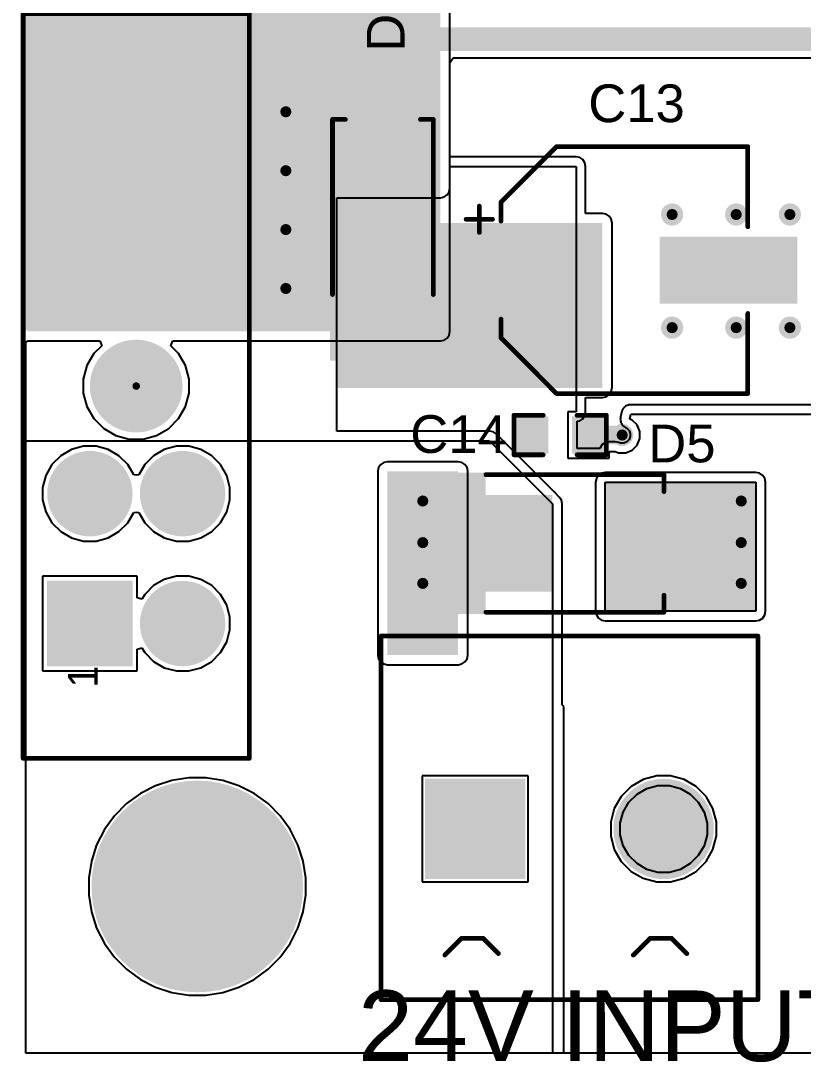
# Model space of a CAD drawing. Header units: millimetres. Extents: x 0.3 to 65.6, y 0.3 to 58.5.
# Drawn here: x 0.32 to 21.41, y 0.27 to 28.33 of the extents above; entities that cross this region are included whole.
import ezdxf

# ---------------------------------------------------------------- set-up
doc = ezdxf.new("R2010")
doc.units = ezdxf.units.MM
for name, color, linetype in [('BottomLayer', 5, 'Continuous'), ('BottomSolder', 6, 'Continuous'), ('MultiLayer', 9, 'Continuous'), ('PadHoleLayer', 156, 'Continuous'), ('TopLayer', 1, 'Continuous'), ('TopOverlay', 2, 'Continuous'), ('TopPaste', 8, 'Continuous'), ('TopSolder', 216, 'Continuous'), ('ViaHoleLayer', 16, 'Continuous')]:
    doc.layers.add(name, color=color, linetype=linetype)
doc.styles.add('Arial', font='', dxfattribs={"height": 0.2})
doc.styles.get('Arial').set_extended_font_data('Arial')

# ---------------------------------------------------------------- blocks, each defined once
blk = doc.blocks.new('SMA_1')
at = {"layer": 'TopLayer'}
for points in [[(-3.25, 0.85), (-0.75, 0.85), (-0.75, -0.85), (-3.25, -0.85)], [(0.75, 0.85), (3.25, 0.85), (3.25, -0.85), (0.75, -0.85)]]:
    blk.add_hatch(color=1, dxfattribs=at).paths.add_polyline_path(points)
at = {"layer": 'TopOverlay'}
for points in [[(-4.445, -1.422), (-3.278, -1.422), (-3.278, 1.422), (-4.445, 1.422)], [(-3.3, 0.924), (-2.596, 0.924), (-2.596, 1.422), (-3.3, 1.422)], [(-3.3, -1.422), (-2.596, -1.422), (-2.596, -0.924), (-3.3, -0.924)]]:
    blk.add_hatch(color=2, dxfattribs=at).paths.add_polyline_path(points)
at = {"layer": 'TopPaste'}
for points in [[(-3.25, 0.85), (-0.75, 0.85), (-0.75, -0.85), (-3.25, -0.85)], [(0.75, 0.85), (3.25, 0.85), (3.25, -0.85), (0.75, -0.85)]]:
    blk.add_hatch(color=8, dxfattribs=at).paths.add_polyline_path(points)
at = {"layer": 'TopSolder'}
for points in [[(-3.352, 0.952), (-0.648, 0.952), (-0.648, -0.952), (-3.352, -0.952)], [(0.648, 0.952), (3.352, 0.952), (3.352, -0.952), (0.648, -0.952)]]:
    blk.add_hatch(color=216, dxfattribs=at).paths.add_polyline_path(points)
at = {"layer": 'TopOverlay', "const_width": 0.127}
for points in [[(-2.658, 1.358), (2.061, 1.358)], [(2.061, 1.358), (2.061, 1.012)], [(2.061, -1.012), (2.061, -1.358)], [(-2.658, -1.358), (2.061, -1.358)]]:
    blk.add_lwpolyline(points, dxfattribs=at)
at = {"layer": 'TopOverlay', "const_width": 0.0635}
for points in [[(-2.69, 1.358, 1), (-2.626, 1.358, 1)], [(2.029, 1.358, 1), (2.093, 1.358, 1)], [(2.029, 1.358, 1), (2.093, 1.358, 1)], [(2.029, 1.012, 1), (2.093, 1.012, 1)], [(2.029, -1.012, 1), (2.093, -1.012, 1)], [(-2.69, -1.358, 1), (-2.626, -1.358, 1)], [(2.029, -1.358, 1), (2.093, -1.358, 1)], [(2.029, -1.358, 1), (2.093, -1.358, 1)]]:
    blk.add_lwpolyline(points, format="xyb", close=True, dxfattribs=at)
blk = doc.blocks.new('1715721_36')
at = {"layer": 'BottomLayer'}
blk.add_hatch(color=5, dxfattribs=at).paths.add_polyline_path([(-3.79, 1.25), (-1.29, 1.25), (-1.29, -1.25), (-3.79, -1.25)])
h = blk.add_hatch(color=5, dxfattribs=at)
edge = h.paths.add_edge_path()
edge.add_arc((2.54, 0), 1.25, 0, 360)
at = {"layer": 'BottomSolder'}
blk.add_hatch(color=6, dxfattribs=at).paths.add_polyline_path([(-3.892, 1.352), (-1.188, 1.352), (-1.188, -1.352), (-3.892, -1.352)])
h = blk.add_hatch(color=6, dxfattribs=at)
edge = h.paths.add_edge_path()
edge.add_arc((2.54, 0), 1.352, 0, 360)
at = {"layer": 'MultiLayer'}
h = blk.add_hatch(color=9, dxfattribs=at)
edge = h.paths.add_edge_path()
edge.add_arc((2.54, 0), 1.25, 0, 360)
at = {"layer": 'PadHoleLayer'}
h = blk.add_hatch(color=156, dxfattribs=at)
edge = h.paths.add_edge_path()
edge.add_arc((-2.54, 0), 0.65, 0, 360)
h = blk.add_hatch(color=156, dxfattribs=at)
edge = h.paths.add_edge_path()
edge.add_arc((2.54, 0), 0.65, 0, 360)
at = {"layer": 'TopLayer'}
blk.add_hatch(color=1, dxfattribs=at).paths.add_polyline_path([(-3.79, 1.25), (-1.29, 1.25), (-1.29, -1.25), (-3.79, -1.25)])
h = blk.add_hatch(color=1, dxfattribs=at)
edge = h.paths.add_edge_path()
edge.add_arc((2.54, 0), 1.25, 0, 360)
at = {"layer": 'TopSolder'}
blk.add_hatch(color=216, dxfattribs=at).paths.add_polyline_path([(-3.892, 1.352), (-1.188, 1.352), (-1.188, -1.352), (-3.892, -1.352)])
h = blk.add_hatch(color=216, dxfattribs=at)
edge = h.paths.add_edge_path()
edge.add_arc((2.54, 0), 1.352, 0, 360)
at = {"layer": 'TopOverlay', "const_width": 0.127}
for points in [[(-5.08, 5.2), (5.08, 5.2)], [(-5.08, -4.6), (-5.08, 5.2)], [(5.08, -4.6), (5.08, 5.2)], [(-3.358, -3.398), (-2.906, -2.946)], [(-2.906, -2.946), (-2.327, -2.946)], [(-2.327, -2.946), (-1.915, -3.358)], [(1.722, -3.398), (2.174, -2.946)], [(2.174, -2.946), (2.753, -2.946)], [(2.753, -2.946), (3.165, -3.358)], [(-5.08, -4.6), (5.08, -4.6)]]:
    blk.add_lwpolyline(points, dxfattribs=at)
at = {"layer": 'TopOverlay', "const_width": 0.0635}
for points in [[(-5.112, 5.2, 1), (-5.048, 5.2, 1)], [(-5.112, 5.2, 1), (-5.048, 5.2, 1)], [(5.048, 5.2, 1), (5.112, 5.2, 1)], [(5.048, 5.2, 1), (5.112, 5.2, 1)], [(-2.937, -2.946, 1), (-2.874, -2.946, 1)], [(-2.937, -2.946, 1), (-2.874, -2.946, 1)], [(-2.358, -2.946, 1), (-2.295, -2.946, 1)], [(-2.358, -2.946, 1), (-2.295, -2.946, 1)], [(2.143, -2.946, 1), (2.206, -2.946, 1)], [(2.143, -2.946, 1), (2.206, -2.946, 1)], [(2.722, -2.946, 1), (2.785, -2.946, 1)], [(2.722, -2.946, 1), (2.785, -2.946, 1)], [(-3.39, -3.398, 1), (-3.326, -3.398, 1)], [(-1.947, -3.358, 1), (-1.883, -3.358, 1)], [(1.69, -3.398, 1), (1.754, -3.398, 1)], [(3.133, -3.358, 1), (3.197, -3.358, 1)], [(-5.112, -4.6, 1), (-5.048, -4.6, 1)], [(-5.112, -4.6, 1), (-5.048, -4.6, 1)], [(5.048, -4.6, 1), (5.112, -4.6, 1)], [(5.048, -4.6, 1), (5.112, -4.6, 1)]]:
    blk.add_lwpolyline(points, format="xyb", close=True, dxfattribs=at)
blk = doc.blocks.new('178_6165_0002_38')
at = {"layer": 'BottomLayer'}
blk.add_hatch(color=5, dxfattribs=at).paths.add_polyline_path([(-7.5, 2.35), (-5.3, 2.35), (-5.3, 0.15), (-7.5, 0.15)])
h = blk.add_hatch(color=5, dxfattribs=at)
edge = h.paths.add_edge_path()
edge.add_arc((-2.9, 1.25), 1.1, 0, 360)
h = blk.add_hatch(color=5, dxfattribs=at)
edge = h.paths.add_edge_path()
edge.add_arc((2.9, 1.25), 1.1, 0, 360)
h = blk.add_hatch(color=5, dxfattribs=at)
edge = h.paths.add_edge_path()
edge.add_arc((6.4, 1.25), 1.1, 0, 360)
h = blk.add_hatch(color=5, dxfattribs=at)
edge = h.paths.add_edge_path()
edge.add_arc((-6.4, -1.25), 1.1, 0, 360)
h = blk.add_hatch(color=5, dxfattribs=at)
edge = h.paths.add_edge_path()
edge.add_arc((-2.9, -1.25), 1.1, 0, 360)
h = blk.add_hatch(color=5, dxfattribs=at)
edge = h.paths.add_edge_path()
edge.add_arc((2.9, -1.25), 1.1, 0, 360)
h = blk.add_hatch(color=5, dxfattribs=at)
edge = h.paths.add_edge_path()
edge.add_arc((6.4, -1.25), 1.1, 0, 360)
at = {"layer": 'BottomSolder'}
blk.add_hatch(color=6, dxfattribs=at).paths.add_polyline_path([(-7.551, 2.401), (-5.249, 2.401), (-5.249, 0.099), (-7.551, 0.099)])
h = blk.add_hatch(color=6, dxfattribs=at)
edge = h.paths.add_edge_path()
edge.add_arc((-2.9, 1.25), 1.151, 0, 360)
h = blk.add_hatch(color=6, dxfattribs=at)
edge = h.paths.add_edge_path()
edge.add_arc((2.9, 1.25), 1.151, 0, 360)
h = blk.add_hatch(color=6, dxfattribs=at)
edge = h.paths.add_edge_path()
edge.add_arc((6.4, 1.25), 1.151, 0, 360)
h = blk.add_hatch(color=6, dxfattribs=at)
edge = h.paths.add_edge_path()
edge.add_arc((0, 0), 0.102, 0, 360)
h = blk.add_hatch(color=6, dxfattribs=at)
edge = h.paths.add_edge_path()
edge.add_arc((-6.4, -1.25), 1.151, 0, 360)
h = blk.add_hatch(color=6, dxfattribs=at)
edge = h.paths.add_edge_path()
edge.add_arc((-2.9, -1.25), 1.151, 0, 360)
h = blk.add_hatch(color=6, dxfattribs=at)
edge = h.paths.add_edge_path()
edge.add_arc((2.9, -1.25), 1.151, 0, 360)
h = blk.add_hatch(color=6, dxfattribs=at)
edge = h.paths.add_edge_path()
edge.add_arc((6.4, -1.25), 1.151, 0, 360)
at = {"layer": 'MultiLayer'}
blk.add_hatch(color=9, dxfattribs=at).paths.add_polyline_path([(-7.5, 2.35), (-5.3, 2.35), (-5.3, 0.15), (-7.5, 0.15)])
h = blk.add_hatch(color=9, dxfattribs=at)
edge = h.paths.add_edge_path()
edge.add_arc((-2.9, 1.25), 1.1, 0, 360)
h = blk.add_hatch(color=9, dxfattribs=at)
edge = h.paths.add_edge_path()
edge.add_arc((2.9, 1.25), 1.1, 0, 360)
h = blk.add_hatch(color=9, dxfattribs=at)
edge = h.paths.add_edge_path()
edge.add_arc((6.4, 1.25), 1.1, 0, 360)
h = blk.add_hatch(color=9, dxfattribs=at)
edge = h.paths.add_edge_path()
edge.add_arc((-6.4, -1.25), 1.1, 0, 360)
h = blk.add_hatch(color=9, dxfattribs=at)
edge = h.paths.add_edge_path()
edge.add_arc((-2.9, -1.25), 1.1, 0, 360)
h = blk.add_hatch(color=9, dxfattribs=at)
edge = h.paths.add_edge_path()
edge.add_arc((2.9, -1.25), 1.1, 0, 360)
h = blk.add_hatch(color=9, dxfattribs=at)
edge = h.paths.add_edge_path()
edge.add_arc((6.4, -1.25), 1.1, 0, 360)
at = {"layer": 'PadHoleLayer'}
h = blk.add_hatch(color=156, dxfattribs=at)
edge = h.paths.add_edge_path()
edge.add_arc((-6.4, 1.25), 0.75, 0, 360)
h = blk.add_hatch(color=156, dxfattribs=at)
edge = h.paths.add_edge_path()
edge.add_arc((-2.9, 1.25), 0.75, 0, 360)
h = blk.add_hatch(color=156, dxfattribs=at)
edge = h.paths.add_edge_path()
edge.add_arc((2.9, 1.25), 0.75, 0, 360)
h = blk.add_hatch(color=156, dxfattribs=at)
edge = h.paths.add_edge_path()
edge.add_arc((6.4, 1.25), 0.75, 0, 360)
h = blk.add_hatch(color=156, dxfattribs=at)
edge = h.paths.add_edge_path()
edge.add_arc((0, 0), 1.25, 0, 360)
h = blk.add_hatch(color=156, dxfattribs=at)
edge = h.paths.add_edge_path()
edge.add_arc((-6.4, -1.25), 0.75, 0, 360)
h = blk.add_hatch(color=156, dxfattribs=at)
edge = h.paths.add_edge_path()
edge.add_arc((-2.9, -1.25), 0.75, 0, 360)
h = blk.add_hatch(color=156, dxfattribs=at)
edge = h.paths.add_edge_path()
edge.add_arc((2.9, -1.25), 0.75, 0, 360)
h = blk.add_hatch(color=156, dxfattribs=at)
edge = h.paths.add_edge_path()
edge.add_arc((6.4, -1.25), 0.75, 0, 360)
at = {"layer": 'TopLayer'}
blk.add_hatch(color=1, dxfattribs=at).paths.add_polyline_path([(-7.5, 2.35), (-5.3, 2.35), (-5.3, 0.15), (-7.5, 0.15)])
h = blk.add_hatch(color=1, dxfattribs=at)
edge = h.paths.add_edge_path()
edge.add_arc((-2.9, 1.25), 1.1, 0, 360)
h = blk.add_hatch(color=1, dxfattribs=at)
edge = h.paths.add_edge_path()
edge.add_arc((2.9, 1.25), 1.1, 0, 360)
h = blk.add_hatch(color=1, dxfattribs=at)
edge = h.paths.add_edge_path()
edge.add_arc((6.4, 1.25), 1.1, 0, 360)
h = blk.add_hatch(color=1, dxfattribs=at)
edge = h.paths.add_edge_path()
edge.add_arc((-6.4, -1.25), 1.1, 0, 360)
h = blk.add_hatch(color=1, dxfattribs=at)
edge = h.paths.add_edge_path()
edge.add_arc((-2.9, -1.25), 1.1, 0, 360)
h = blk.add_hatch(color=1, dxfattribs=at)
edge = h.paths.add_edge_path()
edge.add_arc((2.9, -1.25), 1.1, 0, 360)
h = blk.add_hatch(color=1, dxfattribs=at)
edge = h.paths.add_edge_path()
edge.add_arc((6.4, -1.25), 1.1, 0, 360)
at = {"layer": 'TopSolder'}
blk.add_hatch(color=216, dxfattribs=at).paths.add_polyline_path([(-7.551, 2.401), (-5.249, 2.401), (-5.249, 0.099), (-7.551, 0.099)])
h = blk.add_hatch(color=216, dxfattribs=at)
edge = h.paths.add_edge_path()
edge.add_arc((-2.9, 1.25), 1.151, 0, 360)
h = blk.add_hatch(color=216, dxfattribs=at)
edge = h.paths.add_edge_path()
edge.add_arc((2.9, 1.25), 1.151, 0, 360)
h = blk.add_hatch(color=216, dxfattribs=at)
edge = h.paths.add_edge_path()
edge.add_arc((6.4, 1.25), 1.151, 0, 360)
h = blk.add_hatch(color=216, dxfattribs=at)
edge = h.paths.add_edge_path()
edge.add_arc((0, 0), 0.102, 0, 360)
h = blk.add_hatch(color=216, dxfattribs=at)
edge = h.paths.add_edge_path()
edge.add_arc((-6.4, -1.25), 1.151, 0, 360)
h = blk.add_hatch(color=216, dxfattribs=at)
edge = h.paths.add_edge_path()
edge.add_arc((-2.9, -1.25), 1.151, 0, 360)
h = blk.add_hatch(color=216, dxfattribs=at)
edge = h.paths.add_edge_path()
edge.add_arc((2.9, -1.25), 1.151, 0, 360)
h = blk.add_hatch(color=216, dxfattribs=at)
edge = h.paths.add_edge_path()
edge.add_arc((6.4, -1.25), 1.151, 0, 360)
at = {"layer": 'TopOverlay', "const_width": 0.127}
for points in [[(-10.033, 3.048), (-10.033, -3.048)], [(-10.033, 3.048), (10.033, 3.048)], [(10.033, 3.048), (10.033, -3.048)], [(-10.033, -3.048), (10.033, -3.048)]]:
    blk.add_lwpolyline(points, dxfattribs=at)
at = {"layer": 'TopOverlay', "const_width": 0.0635}
for points in [[(-10.065, 3.048, 1), (-10.001, 3.048, 1)], [(-10.065, 3.048, 1), (-10.001, 3.048, 1)], [(10.001, 3.048, 1), (10.065, 3.048, 1)], [(10.001, 3.048, 1), (10.065, 3.048, 1)], [(-10.065, -3.048, 1), (-10.001, -3.048, 1)], [(-10.065, -3.048, 1), (-10.001, -3.048, 1)], [(10.001, -3.048, 1), (10.065, -3.048, 1)], [(10.001, -3.048, 1), (10.065, -3.048, 1)]]:
    blk.add_lwpolyline(points, format="xyb", close=True, dxfattribs=at)
at = {"layer": 'TopOverlay'}
blk.add_text('1', height=0.8, dxfattribs=at).set_placement((-8.128, 1.041))
blk = doc.blocks.new('SMB__43')
at = {"layer": 'TopLayer'}
for points in [[(-3.7, -1.2), (-3.7, 1.2), (-0.9, 1.2), (-0.9, -1.2)], [(0.9, -1.2), (0.9, 1.2), (3.7, 1.2), (3.7, -1.2)]]:
    blk.add_hatch(color=1, dxfattribs=at).paths.add_polyline_path(points)
at = {"layer": 'TopOverlay'}
for points in [[(2.593, 1.245), (4.828, 1.245), (4.828, 1.905), (2.593, 1.905)], [(3.736, -1.651), (4.828, -1.651), (4.828, 1.346), (3.736, 1.346)], [(2.593, -1.905), (4.828, -1.905), (4.828, -1.245), (2.593, -1.245)]]:
    blk.add_hatch(color=2, dxfattribs=at).paths.add_polyline_path(points)
at = {"layer": 'TopPaste'}
for points in [[(-3.7, -1.2), (-3.7, 1.2), (-0.9, 1.2), (-0.9, -1.2)], [(0.9, -1.2), (0.9, 1.2), (3.7, 1.2), (3.7, -1.2)]]:
    blk.add_hatch(color=8, dxfattribs=at).paths.add_polyline_path(points)
at = {"layer": 'TopSolder'}
for points in [[(-3.802, -1.302), (-3.802, 1.302), (-0.798, 1.302), (-0.798, -1.302)], [(0.798, -1.302), (0.798, 1.302), (3.802, 1.302), (3.802, -1.302)]]:
    blk.add_hatch(color=216, dxfattribs=at).paths.add_polyline_path(points)
at = {"layer": 'TopOverlay', "const_width": 0.127}
for points in [[(-2.21, 1.854), (-2.21, 1.397)], [(2.591, 1.854), (-2.21, 1.854)], [(-2.21, -1.397), (-2.21, -1.854)], [(2.591, -1.854), (-2.21, -1.854)]]:
    blk.add_lwpolyline(points, dxfattribs=at)
at = {"layer": 'TopOverlay', "const_width": 0.0635}
for points in [[(-2.242, 1.854, 1), (-2.178, 1.854, 1)], [(-2.242, 1.854, 1), (-2.178, 1.854, 1)], [(2.559, 1.854, 1), (2.623, 1.854, 1)], [(-2.242, 1.397, 1), (-2.178, 1.397, 1)], [(-2.242, -1.397, 1), (-2.178, -1.397, 1)], [(-2.242, -1.854, 1), (-2.178, -1.854, 1)], [(-2.242, -1.854, 1), (-2.178, -1.854, 1)], [(2.559, -1.854, 1), (2.623, -1.854, 1)]]:
    blk.add_lwpolyline(points, format="xyb", close=True, dxfattribs=at)
blk = doc.blocks.new('C___0603_48')
at = {"layer": 'TopLayer'}
for points in [[(-0.381, 0.445), (-0.381, -0.445), (-1.143, -0.445), (-1.143, 0.445)], [(1.143, 0.445), (1.143, -0.445), (0.381, -0.445), (0.381, 0.445)]]:
    blk.add_hatch(color=1, dxfattribs=at).paths.add_polyline_path(points)
at = {"layer": 'TopPaste'}
for points in [[(-0.381, 0.445), (-0.381, -0.445), (-1.143, -0.445), (-1.143, 0.445)], [(1.143, 0.445), (1.143, -0.445), (0.381, -0.445), (0.381, 0.445)]]:
    blk.add_hatch(color=8, dxfattribs=at).paths.add_polyline_path(points)
at = {"layer": 'TopSolder'}
for points in [[(-0.321, 0.504), (-0.321, -0.504), (-1.203, -0.504), (-1.203, 0.504)], [(1.203, 0.504), (1.203, -0.504), (0.321, -0.504), (0.321, 0.504)]]:
    blk.add_hatch(color=216, dxfattribs=at).paths.add_polyline_path(points)
at = {"layer": 'TopOverlay', "const_width": 0.127}
for points in [[(-1.245, 0.533), (-1.245, -0.533)], [(-0.457, 0.533), (-1.245, 0.533)], [(1.245, 0.533), (0.457, 0.533)], [(1.245, 0.533), (1.245, -0.533)], [(-0.457, -0.533), (-1.245, -0.533)], [(1.245, -0.533), (0.457, -0.533)]]:
    blk.add_lwpolyline(points, dxfattribs=at)
at = {"layer": 'TopOverlay', "const_width": 0.0635}
for points in [[(-1.276, 0.533, 1), (-1.213, 0.533, 1)], [(-1.276, 0.533, 1), (-1.213, 0.533, 1)], [(-0.489, 0.533, 1), (-0.425, 0.533, 1)], [(0.425, 0.533, 1), (0.489, 0.533, 1)], [(1.213, 0.533, 1), (1.276, 0.533, 1)], [(1.213, 0.533, 1), (1.276, 0.533, 1)], [(-1.276, -0.533, 1), (-1.213, -0.533, 1)], [(-1.276, -0.533, 1), (-1.213, -0.533, 1)], [(-0.489, -0.533, 1), (-0.425, -0.533, 1)], [(0.425, -0.533, 1), (0.489, -0.533, 1)], [(1.213, -0.533, 1), (1.276, -0.533, 1)], [(1.213, -0.533, 1), (1.276, -0.533, 1)]]:
    blk.add_lwpolyline(points, format="xyb", close=True, dxfattribs=at)
blk = doc.blocks.new('RVT1H101M0607_49')
at = {"layer": 'TopLayer'}
for points in [[(-4.55, 0.8), (-1.05, 0.8), (-1.05, -0.8), (-4.55, -0.8)], [(1.05, 0.8), (4.55, 0.8), (4.55, -0.8), (1.05, -0.8)]]:
    blk.add_hatch(color=1, dxfattribs=at).paths.add_polyline_path(points)
at = {"layer": 'TopPaste'}
for points in [[(-4.55, 0.8), (-1.05, 0.8), (-1.05, -0.8), (-4.55, -0.8)], [(1.05, 0.8), (4.55, 0.8), (4.55, -0.8), (1.05, -0.8)]]:
    blk.add_hatch(color=8, dxfattribs=at).paths.add_polyline_path(points)
at = {"layer": 'TopSolder'}
for points in [[(-4.652, 0.902), (-0.948, 0.902), (-0.948, -0.902), (-4.652, -0.902)], [(0.948, 0.902), (4.652, 0.902), (4.652, -0.902), (0.948, -0.902)]]:
    blk.add_hatch(color=216, dxfattribs=at).paths.add_polyline_path(points)
at = {"layer": 'TopOverlay', "const_width": 0.127}
for points in [[(-3.333, 1.829), (-1.835, 3.327)], [(-1.835, 3.327), (3.321, 3.327)], [(3.321, 1.168), (3.321, 3.327)], [(-3.918, 1.016), (-3.918, 1.727)], [(-3.333, 1.321), (-3.333, 1.829)], [(-4.273, 1.372), (-3.562, 1.372)], [(3.321, -3.327), (3.321, -1.168)], [(-3.333, -1.829), (-3.333, -1.321)], [(-3.333, -1.829), (-1.835, -3.327)], [(-1.835, -3.327), (3.321, -3.327)]]:
    blk.add_lwpolyline(points, dxfattribs=at)
at = {"layer": 'TopOverlay', "const_width": 0.0635}
for points in [[(-1.867, 3.327, 1), (-1.803, 3.327, 1)], [(-1.867, 3.327, 1), (-1.803, 3.327, 1)], [(3.29, 3.327, 1), (3.353, 3.327, 1)], [(3.29, 3.327, 1), (3.353, 3.327, 1)], [(-3.949, 1.727, 1), (-3.886, 1.727, 1)], [(-3.365, 1.829, 1), (-3.302, 1.829, 1)], [(-3.365, 1.829, 1), (-3.302, 1.829, 1)], [(-4.305, 1.372, 1), (-4.241, 1.372, 1)], [(-3.594, 1.372, 1), (-3.53, 1.372, 1)], [(-3.365, 1.321, 1), (-3.302, 1.321, 1)], [(3.29, 1.168, 1), (3.353, 1.168, 1)], [(-3.949, 1.016, 1), (-3.886, 1.016, 1)], [(3.29, -1.168, 1), (3.353, -1.168, 1)], [(-3.365, -1.321, 1), (-3.302, -1.321, 1)], [(-3.365, -1.829, 1), (-3.302, -1.829, 1)], [(-3.365, -1.829, 1), (-3.302, -1.829, 1)], [(-1.867, -3.327, 1), (-1.803, -3.327, 1)], [(-1.867, -3.327, 1), (-1.803, -3.327, 1)], [(3.29, -3.327, 1), (3.353, -3.327, 1)], [(3.29, -3.327, 1), (3.353, -3.327, 1)]]:
    blk.add_lwpolyline(points, format="xyb", close=True, dxfattribs=at)

msp = doc.modelspace()

# ---------------------------------------------------------------- hatches: boundary and pattern name
at = {"layer": 'BottomLayer'}
for points in [[(0.508, 19.964), (11.633, 19.964), (11.633, 27.178), (0.508, 27.178)], [(12.113, 11.24), (12.113, 16.193), (10.208, 16.193), (10.208, 11.24)]]:
    msp.add_hatch(color=5, dxfattribs=at).paths.add_polyline_path(points)
h = msp.add_hatch(color=5, dxfattribs=at)
edge = h.paths.add_edge_path()
edge.add_arc((7.468, 25.883), 0.3, 0, 360)
h = msp.add_hatch(color=5, dxfattribs=at)
edge = h.paths.add_edge_path()
edge.add_arc((7.468, 24.295), 0.3, 0, 360)
h = msp.add_hatch(color=5, dxfattribs=at)
edge = h.paths.add_edge_path()
edge.add_arc((17.882, 23.114), 0.3, 0, 360)
h = msp.add_hatch(color=5, dxfattribs=at)
edge = h.paths.add_edge_path()
edge.add_arc((19.609, 23.114), 0.3, 0, 360)
h = msp.add_hatch(color=5, dxfattribs=at)
edge = h.paths.add_edge_path()
edge.add_arc((21.057, 23.114), 0.3, 0, 360)
h = msp.add_hatch(color=5, dxfattribs=at)
edge = h.paths.add_edge_path()
edge.add_arc((7.468, 22.708), 0.3, 0, 360)
h = msp.add_hatch(color=5, dxfattribs=at)
edge = h.paths.add_edge_path()
edge.add_arc((7.468, 21.12), 0.3, 0, 360)
h = msp.add_hatch(color=5, dxfattribs=at)
edge = h.paths.add_edge_path()
edge.add_arc((17.882, 20.065), 0.3, 0, 360)
h = msp.add_hatch(color=5, dxfattribs=at)
edge = h.paths.add_edge_path()
edge.add_arc((19.609, 20.065), 0.3, 0, 360)
h = msp.add_hatch(color=5, dxfattribs=at)
edge = h.paths.add_edge_path()
edge.add_arc((21.057, 20.065), 0.3, 0, 360)
h = msp.add_hatch(color=5, dxfattribs=at)
edge = h.paths.add_edge_path()
edge.add_arc((16.535, 17.17), 0.3, 0, 360)
h = msp.add_hatch(color=5, dxfattribs=at)
edge = h.paths.add_edge_path()
edge.add_arc((11.159, 15.392), 0.3, 0, 360)
h = msp.add_hatch(color=5, dxfattribs=at)
edge = h.paths.add_edge_path()
edge.add_arc((19.745, 15.392), 0.3, 0, 360)
h = msp.add_hatch(color=5, dxfattribs=at)
edge = h.paths.add_edge_path()
edge.add_arc((11.159, 14.27), 0.3, 0, 360)
h = msp.add_hatch(color=5, dxfattribs=at)
edge = h.paths.add_edge_path()
edge.add_arc((19.745, 14.27), 0.3, 0, 360)
h = msp.add_hatch(color=5, dxfattribs=at)
edge = h.paths.add_edge_path()
edge.add_arc((11.159, 13.172), 0.3, 0, 360)
h = msp.add_hatch(color=5, dxfattribs=at)
edge = h.paths.add_edge_path()
edge.add_arc((19.745, 13.172), 0.3, 0, 360)
h = msp.add_hatch(color=5, dxfattribs=at)
edge = h.paths.add_edge_path()
edge.add_arc((5.08, 5.004), 2.75, 0, 360)
at = {"layer": 'BottomSolder'}
h = msp.add_hatch(color=6, dxfattribs=at)
edge = h.paths.add_edge_path()
edge.add_arc((7.468, 25.883), 0.15, 0, 360)
h = msp.add_hatch(color=6, dxfattribs=at)
edge = h.paths.add_edge_path()
edge.add_arc((7.468, 24.295), 0.15, 0, 360)
h = msp.add_hatch(color=6, dxfattribs=at)
edge = h.paths.add_edge_path()
edge.add_arc((17.882, 23.114), 0.15, 0, 360)
h = msp.add_hatch(color=6, dxfattribs=at)
edge = h.paths.add_edge_path()
edge.add_arc((19.609, 23.114), 0.15, 0, 360)
h = msp.add_hatch(color=6, dxfattribs=at)
edge = h.paths.add_edge_path()
edge.add_arc((21.057, 23.114), 0.15, 0, 360)
h = msp.add_hatch(color=6, dxfattribs=at)
edge = h.paths.add_edge_path()
edge.add_arc((7.468, 22.708), 0.15, 0, 360)
h = msp.add_hatch(color=6, dxfattribs=at)
edge = h.paths.add_edge_path()
edge.add_arc((7.468, 21.12), 0.15, 0, 360)
h = msp.add_hatch(color=6, dxfattribs=at)
edge = h.paths.add_edge_path()
edge.add_arc((17.882, 20.065), 0.15, 0, 360)
h = msp.add_hatch(color=6, dxfattribs=at)
edge = h.paths.add_edge_path()
edge.add_arc((19.609, 20.065), 0.15, 0, 360)
h = msp.add_hatch(color=6, dxfattribs=at)
edge = h.paths.add_edge_path()
edge.add_arc((21.057, 20.065), 0.15, 0, 360)
h = msp.add_hatch(color=6, dxfattribs=at)
edge = h.paths.add_edge_path()
edge.add_arc((16.535, 17.17), 0.15, 0, 360)
h = msp.add_hatch(color=6, dxfattribs=at)
edge = h.paths.add_edge_path()
edge.add_arc((11.159, 15.392), 0.15, 0, 360)
h = msp.add_hatch(color=6, dxfattribs=at)
edge = h.paths.add_edge_path()
edge.add_arc((19.745, 15.392), 0.15, 0, 360)
h = msp.add_hatch(color=6, dxfattribs=at)
edge = h.paths.add_edge_path()
edge.add_arc((11.159, 14.27), 0.15, 0, 360)
h = msp.add_hatch(color=6, dxfattribs=at)
edge = h.paths.add_edge_path()
edge.add_arc((19.745, 14.27), 0.15, 0, 360)
h = msp.add_hatch(color=6, dxfattribs=at)
edge = h.paths.add_edge_path()
edge.add_arc((11.159, 13.172), 0.15, 0, 360)
h = msp.add_hatch(color=6, dxfattribs=at)
edge = h.paths.add_edge_path()
edge.add_arc((19.745, 13.172), 0.15, 0, 360)
h = msp.add_hatch(color=6, dxfattribs=at)
edge = h.paths.add_edge_path()
edge.add_arc((5.08, 5.004), 2.852, 0, 360)
at = {"layer": 'MultiLayer'}
h = msp.add_hatch(color=9, dxfattribs=at)
edge = h.paths.add_edge_path()
edge.add_arc((5.08, 5.004), 2.75, 0, 360)
at = {"layer": 'PadHoleLayer'}
h = msp.add_hatch(color=156, dxfattribs=at)
edge = h.paths.add_edge_path()
edge.add_arc((5.08, 5.004), 1.55, 0, 360)
at = {"layer": 'TopLayer'}
for points in [[(0.457, 23.825), (11.633, 23.825), (11.633, 29.82), (0.457, 29.82)], [(0.457, 19.99), (8.204, 19.99), (8.204, 29.82), (0.457, 29.82)], [(8.814, 18.44), (16.002, 18.44), (16.002, 22.885), (8.814, 22.885)], [(16.078, 12.421), (20.142, 12.421), (20.142, 15.9), (16.078, 15.9)]]:
    msp.add_hatch(color=1, dxfattribs=at).paths.add_polyline_path(points)
h = msp.add_hatch(color=1, dxfattribs=at)
edge = h.paths.add_edge_path()
edge.add_arc((7.468, 25.883), 0.3, 0, 360)
h = msp.add_hatch(color=1, dxfattribs=at)
edge = h.paths.add_edge_path()
edge.add_arc((7.468, 24.295), 0.3, 0, 360)
h = msp.add_hatch(color=1, dxfattribs=at)
edge = h.paths.add_edge_path()
edge.add_arc((17.882, 23.114), 0.3, 0, 360)
h = msp.add_hatch(color=1, dxfattribs=at)
edge = h.paths.add_edge_path()
edge.add_arc((19.609, 23.114), 0.3, 0, 360)
h = msp.add_hatch(color=1, dxfattribs=at)
edge = h.paths.add_edge_path()
edge.add_arc((21.057, 23.114), 0.3, 0, 360)
h = msp.add_hatch(color=1, dxfattribs=at)
edge = h.paths.add_edge_path()
edge.add_arc((7.468, 22.708), 0.3, 0, 360)
h = msp.add_hatch(color=1, dxfattribs=at)
edge = h.paths.add_edge_path()
edge.add_arc((7.468, 21.12), 0.3, 0, 360)
h = msp.add_hatch(color=1, dxfattribs=at)
edge = h.paths.add_edge_path()
edge.add_arc((17.882, 20.065), 0.3, 0, 360)
h = msp.add_hatch(color=1, dxfattribs=at)
edge = h.paths.add_edge_path()
edge.add_arc((19.609, 20.065), 0.3, 0, 360)
h = msp.add_hatch(color=1, dxfattribs=at)
edge = h.paths.add_edge_path()
edge.add_arc((21.057, 20.065), 0.3, 0, 360)
h = msp.add_hatch(color=1, dxfattribs=at)
edge = h.paths.add_edge_path()
edge.add_arc((16.535, 17.17), 0.3, 0, 360)
h = msp.add_hatch(color=1, dxfattribs=at)
edge = h.paths.add_edge_path()
edge.add_arc((11.159, 15.392), 0.3, 0, 360)
h = msp.add_hatch(color=1, dxfattribs=at)
edge = h.paths.add_edge_path()
edge.add_arc((19.745, 15.392), 0.3, 0, 360)
h = msp.add_hatch(color=1, dxfattribs=at)
edge = h.paths.add_edge_path()
edge.add_arc((11.159, 14.27), 0.3, 0, 360)
h = msp.add_hatch(color=1, dxfattribs=at)
edge = h.paths.add_edge_path()
edge.add_arc((19.745, 14.27), 0.3, 0, 360)
h = msp.add_hatch(color=1, dxfattribs=at)
edge = h.paths.add_edge_path()
edge.add_arc((11.159, 13.172), 0.3, 0, 360)
h = msp.add_hatch(color=1, dxfattribs=at)
edge = h.paths.add_edge_path()
edge.add_arc((19.745, 13.172), 0.3, 0, 360)
h = msp.add_hatch(color=1, dxfattribs=at)
edge = h.paths.add_edge_path()
edge.add_arc((5.08, 5.004), 2.75, 0, 360)
at = {"layer": 'TopSolder'}
h = msp.add_hatch(color=216, dxfattribs=at)
edge = h.paths.add_edge_path()
edge.add_arc((7.468, 25.883), 0.15, 0, 360)
h = msp.add_hatch(color=216, dxfattribs=at)
edge = h.paths.add_edge_path()
edge.add_arc((7.468, 24.295), 0.15, 0, 360)
h = msp.add_hatch(color=216, dxfattribs=at)
edge = h.paths.add_edge_path()
edge.add_arc((17.882, 23.114), 0.15, 0, 360)
h = msp.add_hatch(color=216, dxfattribs=at)
edge = h.paths.add_edge_path()
edge.add_arc((19.609, 23.114), 0.15, 0, 360)
h = msp.add_hatch(color=216, dxfattribs=at)
edge = h.paths.add_edge_path()
edge.add_arc((21.057, 23.114), 0.15, 0, 360)
h = msp.add_hatch(color=216, dxfattribs=at)
edge = h.paths.add_edge_path()
edge.add_arc((7.468, 22.708), 0.15, 0, 360)
h = msp.add_hatch(color=216, dxfattribs=at)
edge = h.paths.add_edge_path()
edge.add_arc((7.468, 21.12), 0.15, 0, 360)
h = msp.add_hatch(color=216, dxfattribs=at)
edge = h.paths.add_edge_path()
edge.add_arc((17.882, 20.065), 0.15, 0, 360)
h = msp.add_hatch(color=216, dxfattribs=at)
edge = h.paths.add_edge_path()
edge.add_arc((19.609, 20.065), 0.15, 0, 360)
h = msp.add_hatch(color=216, dxfattribs=at)
edge = h.paths.add_edge_path()
edge.add_arc((21.057, 20.065), 0.15, 0, 360)
h = msp.add_hatch(color=216, dxfattribs=at)
edge = h.paths.add_edge_path()
edge.add_arc((16.535, 17.17), 0.15, 0, 360)
h = msp.add_hatch(color=216, dxfattribs=at)
edge = h.paths.add_edge_path()
edge.add_arc((11.159, 15.392), 0.15, 0, 360)
h = msp.add_hatch(color=216, dxfattribs=at)
edge = h.paths.add_edge_path()
edge.add_arc((19.745, 15.392), 0.15, 0, 360)
h = msp.add_hatch(color=216, dxfattribs=at)
edge = h.paths.add_edge_path()
edge.add_arc((11.159, 14.27), 0.15, 0, 360)
h = msp.add_hatch(color=216, dxfattribs=at)
edge = h.paths.add_edge_path()
edge.add_arc((19.745, 14.27), 0.15, 0, 360)
h = msp.add_hatch(color=216, dxfattribs=at)
edge = h.paths.add_edge_path()
edge.add_arc((11.159, 13.172), 0.15, 0, 360)
h = msp.add_hatch(color=216, dxfattribs=at)
edge = h.paths.add_edge_path()
edge.add_arc((19.745, 13.172), 0.15, 0, 360)
h = msp.add_hatch(color=216, dxfattribs=at)
edge = h.paths.add_edge_path()
edge.add_arc((5.08, 5.004), 2.852, 0, 360)
at = {"layer": 'ViaHoleLayer'}
h = msp.add_hatch(color=16, dxfattribs=at)
edge = h.paths.add_edge_path()
edge.add_arc((7.468, 25.883), 0.15, 0, 360)
h = msp.add_hatch(color=16, dxfattribs=at)
edge = h.paths.add_edge_path()
edge.add_arc((7.468, 24.295), 0.15, 0, 360)
h = msp.add_hatch(color=16, dxfattribs=at)
edge = h.paths.add_edge_path()
edge.add_arc((17.882, 23.114), 0.15, 0, 360)
h = msp.add_hatch(color=16, dxfattribs=at)
edge = h.paths.add_edge_path()
edge.add_arc((19.609, 23.114), 0.15, 0, 360)
h = msp.add_hatch(color=16, dxfattribs=at)
edge = h.paths.add_edge_path()
edge.add_arc((21.057, 23.114), 0.15, 0, 360)
h = msp.add_hatch(color=16, dxfattribs=at)
edge = h.paths.add_edge_path()
edge.add_arc((7.468, 22.708), 0.15, 0, 360)
h = msp.add_hatch(color=16, dxfattribs=at)
edge = h.paths.add_edge_path()
edge.add_arc((7.468, 21.12), 0.15, 0, 360)
h = msp.add_hatch(color=16, dxfattribs=at)
edge = h.paths.add_edge_path()
edge.add_arc((17.882, 20.065), 0.15, 0, 360)
h = msp.add_hatch(color=16, dxfattribs=at)
edge = h.paths.add_edge_path()
edge.add_arc((19.609, 20.065), 0.15, 0, 360)
h = msp.add_hatch(color=16, dxfattribs=at)
edge = h.paths.add_edge_path()
edge.add_arc((21.057, 20.065), 0.15, 0, 360)
h = msp.add_hatch(color=16, dxfattribs=at)
edge = h.paths.add_edge_path()
edge.add_arc((16.535, 17.17), 0.15, 0, 360)
h = msp.add_hatch(color=16, dxfattribs=at)
edge = h.paths.add_edge_path()
edge.add_arc((11.159, 15.392), 0.15, 0, 360)
h = msp.add_hatch(color=16, dxfattribs=at)
edge = h.paths.add_edge_path()
edge.add_arc((19.745, 15.392), 0.15, 0, 360)
h = msp.add_hatch(color=16, dxfattribs=at)
edge = h.paths.add_edge_path()
edge.add_arc((11.159, 14.27), 0.15, 0, 360)
h = msp.add_hatch(color=16, dxfattribs=at)
edge = h.paths.add_edge_path()
edge.add_arc((19.745, 14.27), 0.15, 0, 360)
h = msp.add_hatch(color=16, dxfattribs=at)
edge = h.paths.add_edge_path()
edge.add_arc((11.159, 13.172), 0.15, 0, 360)
h = msp.add_hatch(color=16, dxfattribs=at)
edge = h.paths.add_edge_path()
edge.add_arc((19.745, 13.172), 0.15, 0, 360)

# ---------------------------------------------------------------- linework, layer by layer
at = {"layer": 'BottomLayer'}
for p, q in [((11.887, 27.206), (11.976, 27.333)), ((11.976, 27.333), (30.804, 27.333)), ((11.892, 27.178), (11.887, 27.206)), ((11.892, 19.964), (11.892, 27.178)), ((11.872, 19.865), (11.892, 19.964)), ((0.457, 19.664), (0.508, 19.705)), ((0.457, 0.508), (0.457, 19.664)), ((0.508, 19.705), (2.45, 19.705)), ((2.45, 19.705), (2.503, 19.578)), ((4.366, 19.578), (4.418, 19.705)), ((4.418, 19.705), (11.633, 19.705)), ((11.633, 19.705), (11.732, 19.725)), ((11.732, 19.725), (11.816, 19.781)), ((11.816, 19.781), (11.872, 19.865)), ((2.292, 19.367), (2.104, 19.042)), ((2.503, 19.578), (2.292, 19.367)), ((4.577, 19.367), (4.366, 19.578)), ((4.765, 19.042), (4.577, 19.367)), ((2.104, 19.042), (2.007, 18.678)), ((4.862, 18.678), (4.765, 19.042)), ((2.007, 18.678), (2.007, 18.302)), ((4.862, 18.302), (4.862, 18.678)), ((2.007, 18.302), (2.104, 17.939)), ((4.765, 17.939), (4.862, 18.302)), ((2.104, 17.939), (2.292, 17.614)), ((4.577, 17.614), (4.765, 17.939)), ((2.292, 17.614), (2.558, 17.348)), ((4.311, 17.348), (4.577, 17.614)), ((2.558, 17.348), (2.883, 17.16)), ((2.883, 17.16), (3.246, 17.063)), ((3.622, 17.063), (3.985, 17.16)), ((3.985, 17.16), (4.311, 17.348)), ((2.016, 16.868), (1.691, 16.781)), ((2.353, 16.868), (2.016, 16.868)), ((2.678, 16.781), (2.353, 16.868)), ((3.246, 17.063), (3.622, 17.063)), ((4.516, 16.868), (4.191, 16.781)), ((4.853, 16.868), (4.516, 16.868)), ((5.178, 16.781), (4.853, 16.868)), ((1.4, 16.613), (1.162, 16.375)), ((1.691, 16.781), (1.4, 16.613)), ((2.969, 16.613), (2.678, 16.781)), ((3.207, 16.375), (2.969, 16.613)), ((3.9, 16.613), (3.662, 16.375)), ((4.191, 16.781), (3.9, 16.613)), ((5.469, 16.613), (5.178, 16.781)), ((5.707, 16.375), (5.469, 16.613)), ((1.162, 16.375), (0.994, 16.084)), ((3.366, 16.099), (3.207, 16.375)), ((3.662, 16.375), (3.503, 16.099)), ((5.875, 16.084), (5.707, 16.375)), ((9.969, 16.292), (9.949, 16.193)), ((10.025, 16.376), (9.969, 16.292)), ((10.109, 16.432), (10.025, 16.376)), ((10.208, 16.452), (10.109, 16.432)), ((12.113, 16.452), (10.208, 16.452)), ((12.212, 16.432), (12.113, 16.452)), ((12.296, 16.376), (12.212, 16.432)), ((12.353, 16.292), (12.296, 16.376)), ((12.372, 16.193), (12.353, 16.292)), ((0.994, 16.084), (0.907, 15.759)), ((3.434, 16.09), (3.366, 16.099)), ((3.503, 16.099), (3.434, 16.09)), ((5.962, 15.759), (5.875, 16.084)), ((9.949, 16.193), (9.949, 11.24)), ((12.372, 11.24), (12.372, 16.193)), ((0.907, 15.759), (0.907, 15.422)), ((5.962, 15.422), (5.962, 15.759)), ((0.907, 15.422), (0.994, 15.097)), ((5.875, 15.097), (5.962, 15.422)), ((0.994, 15.097), (1.162, 14.806)), ((3.207, 14.806), (3.366, 15.082)), ((3.366, 15.082), (3.434, 15.091)), ((3.434, 15.091), (3.503, 15.082)), ((3.503, 15.082), (3.662, 14.806)), ((5.707, 14.806), (5.875, 15.097)), ((1.162, 14.806), (1.4, 14.568)), ((2.969, 14.568), (3.207, 14.806)), ((3.662, 14.806), (3.9, 14.568)), ((5.469, 14.568), (5.707, 14.806)), ((1.4, 14.568), (1.691, 14.4)), ((1.691, 14.4), (2.016, 14.313)), ((2.353, 14.313), (2.678, 14.4)), ((2.678, 14.4), (2.969, 14.568)), ((3.9, 14.568), (4.191, 14.4)), ((4.191, 14.4), (4.516, 14.313)), ((4.853, 14.313), (5.178, 14.4)), ((5.178, 14.4), (5.469, 14.568)), ((2.016, 14.313), (2.353, 14.313)), ((4.516, 14.313), (4.853, 14.313)), ((3.462, 13.368), (0.907, 13.368)), ((0.907, 13.368), (0.907, 10.813)), ((3.462, 12.783), (3.462, 13.368)), ((4.191, 13.281), (3.9, 13.113)), ((4.516, 13.368), (4.191, 13.281)), ((4.853, 13.368), (4.516, 13.368)), ((5.178, 13.281), (4.853, 13.368)), ((5.469, 13.113), (5.178, 13.281)), ((3.9, 13.113), (3.662, 12.875)), ((5.707, 12.875), (5.469, 13.113)), ((3.589, 12.749), (3.462, 12.783)), ((3.662, 12.875), (3.589, 12.749)), ((5.875, 12.584), (5.707, 12.875)), ((5.962, 12.259), (5.875, 12.584)), ((5.962, 11.922), (5.962, 12.259)), ((5.875, 11.597), (5.962, 11.922)), ((5.707, 11.306), (5.875, 11.597)), ((3.462, 11.398), (3.589, 11.432)), ((3.462, 10.813), (3.462, 11.398)), ((3.589, 11.432), (3.662, 11.306)), ((3.662, 11.306), (3.9, 11.068)), ((5.469, 11.068), (5.707, 11.306)), ((9.949, 11.24), (9.969, 11.141)), ((12.353, 11.141), (12.372, 11.24)), ((3.9, 11.068), (4.191, 10.9)), ((5.178, 10.9), (5.469, 11.068)), ((9.969, 11.141), (10.025, 11.057)), ((10.025, 11.057), (10.109, 11.001)), ((10.109, 11.001), (10.208, 10.981)), ((10.208, 10.981), (12.113, 10.981)), ((12.113, 10.981), (12.212, 11.001)), ((12.212, 11.001), (12.296, 11.057)), ((12.296, 11.057), (12.353, 11.141)), ((0.907, 10.813), (3.462, 10.813)), ((4.191, 10.9), (4.516, 10.813)), ((4.516, 10.813), (4.853, 10.813)), ((4.853, 10.813), (5.178, 10.9)), ((4.394, 7.86), (3.956, 7.717)), ((4.85, 7.932), (4.394, 7.86)), ((5.31, 7.932), (4.85, 7.932)), ((5.766, 7.86), (5.31, 7.932)), ((6.204, 7.717), (5.766, 7.86)), ((14.001, 7.981), (11.145, 7.981)), ((11.145, 7.981), (11.145, 5.125)), ((14.001, 5.125), (14.001, 7.981)), ((3.956, 7.717), (3.545, 7.508)), ((6.614, 7.508), (6.204, 7.717)), ((3.545, 7.508), (3.173, 7.237)), ((6.987, 7.237), (6.614, 7.508)), ((3.173, 7.237), (2.847, 6.911)), ((7.313, 6.911), (6.987, 7.237)), ((2.847, 6.911), (2.576, 6.538)), ((7.584, 6.538), (7.313, 6.911)), ((2.576, 6.538), (2.367, 6.128)), ((7.793, 6.128), (7.584, 6.538)), ((2.367, 6.128), (2.224, 5.689)), ((7.936, 5.689), (7.793, 6.128)), ((2.224, 5.689), (2.152, 5.234)), ((8.008, 5.234), (7.936, 5.689)), ((2.152, 5.234), (2.152, 4.773)), ((8.008, 4.773), (8.008, 5.234)), ((11.145, 5.125), (14.001, 5.125)), ((2.152, 4.773), (2.224, 4.318)), ((7.936, 4.318), (8.008, 4.773)), ((2.224, 4.318), (2.367, 3.88)), ((7.793, 3.88), (7.936, 4.318)), ((2.367, 3.88), (2.576, 3.469)), ((7.584, 3.469), (7.793, 3.88)), ((2.576, 3.469), (2.847, 3.096)), ((7.313, 3.096), (7.584, 3.469)), ((2.847, 3.096), (3.173, 2.771)), ((6.987, 2.771), (7.313, 3.096)), ((3.173, 2.771), (3.545, 2.5)), ((6.614, 2.5), (6.987, 2.771)), ((3.545, 2.5), (3.956, 2.291)), ((3.956, 2.291), (4.394, 2.148)), ((5.766, 2.148), (6.204, 2.291)), ((6.204, 2.291), (6.614, 2.5)), ((4.394, 2.148), (4.85, 2.076)), ((4.85, 2.076), (5.31, 2.076)), ((5.31, 2.076), (5.766, 2.148)), ((65.557, 0.508), (0.457, 0.508))]:
    msp.add_line(p, q, dxfattribs=at)
at = {"layer": 'BottomLayer', "const_width": 0.635}
for points in [[(0.737, 29.566), (2.464, 27.838)], [(2.464, 27.838), (31.013, 27.838)]]:
    msp.add_lwpolyline(points, dxfattribs=at)
at = {"layer": 'BottomLayer', "const_width": 0.318}
msp.add_lwpolyline([(2.305, 27.838, 1), (2.623, 27.838, 1)], format="xyb", close=True, dxfattribs=at)
msp.add_lwpolyline([(2.305, 27.838, 1), (2.623, 27.838, 1)], format="xyb", close=True, dxfattribs=at)
at = {"layer": 'TopLayer'}
for p, q in [((11.892, 24.668), (11.892, 29.82)), ((15.291, 24.668), (11.892, 24.668)), ((15.39, 24.649), (15.291, 24.668)), ((15.474, 24.593), (15.39, 24.649)), ((15.53, 24.509), (15.474, 24.593)), ((15.55, 24.409), (15.53, 24.509)), ((11.892, 23.825), (11.892, 24.409)), ((11.892, 24.409), (15.291, 24.409)), ((15.291, 24.409), (15.291, 17.793)), ((15.55, 23.144), (15.55, 24.409)), ((11.633, 23.566), (11.732, 23.586)), ((11.732, 23.586), (11.816, 23.642)), ((11.816, 23.642), (11.872, 23.726)), ((11.872, 23.726), (11.892, 23.825)), ((8.839, 17.277), (8.839, 23.566)), ((8.839, 23.566), (11.633, 23.566)), ((16.002, 23.144), (15.55, 23.144)), ((16.101, 23.125), (16.002, 23.144)), ((16.185, 23.069), (16.101, 23.125)), ((16.241, 22.985), (16.185, 23.069)), ((16.261, 22.885), (16.241, 22.985)), ((16.261, 18.44), (16.261, 22.885)), ((16.101, 18.201), (16.185, 18.257)), ((16.185, 18.257), (16.241, 18.341)), ((16.241, 18.341), (16.261, 18.44)), ((15.55, 17.793), (15.55, 18.181)), ((15.55, 18.181), (16.002, 18.181)), ((16.002, 18.181), (16.101, 18.201)), ((16.668, 17.968), (16.646, 17.954)), ((16.693, 17.973), (16.668, 17.968)), ((16.716, 17.983), (16.693, 17.973)), ((16.742, 17.983), (16.716, 17.983)), ((16.767, 17.988), (16.742, 17.983)), ((26.548, 17.988), (16.767, 17.988)), ((15.291, 17.793), (15.066, 17.793)), ((15.066, 17.793), (15.066, 16.548)), ((15.474, 17.61), (15.53, 17.694)), ((15.53, 17.694), (15.55, 17.793)), ((16.513, 17.78), (16.487, 17.653)), ((16.523, 17.803), (16.513, 17.78)), ((16.527, 17.828), (16.523, 17.803)), ((16.542, 17.85), (16.527, 17.828)), ((16.551, 17.873), (16.542, 17.85)), ((16.569, 17.891), (16.551, 17.873)), ((16.584, 17.912), (16.569, 17.891)), ((16.605, 17.926), (16.584, 17.912)), ((16.623, 17.945), (16.605, 17.926)), ((16.646, 17.954), (16.623, 17.945)), ((16.741, 17.602), (16.767, 17.729)), ((16.767, 17.729), (29.286, 17.729)), ((15.325, 17.54), (15.39, 17.553)), ((15.325, 16.807), (15.325, 17.54)), ((15.39, 17.553), (15.474, 17.61)), ((16.487, 17.627), (16.483, 17.602)), ((16.483, 17.602), (16.487, 17.577)), ((16.487, 17.653), (16.487, 17.627)), ((16.487, 17.577), (16.487, 17.552)), ((16.487, 17.552), (16.497, 17.528)), ((16.497, 17.528), (16.502, 17.503)), ((16.502, 17.503), (16.516, 17.482)), ((16.516, 17.482), (16.526, 17.458)), ((16.526, 17.458), (16.544, 17.44)), ((16.544, 17.44), (16.558, 17.419)), ((16.558, 17.419), (16.58, 17.405)), ((16.58, 17.405), (16.598, 17.387)), ((16.806, 17.575), (16.741, 17.602)), ((16.94, 17.441), (16.806, 17.575)), ((17.013, 17.265), (16.94, 17.441)), ((12.954, 17.277), (8.839, 17.277)), ((13.053, 17.257), (12.954, 17.277)), ((13.137, 17.201), (13.053, 17.257)), ((14.711, 15.627), (13.137, 17.201)), ((16.598, 17.387), (16.621, 17.377)), ((16.621, 17.377), (16.642, 17.363)), ((16.642, 17.363), (16.659, 17.356)), ((16.659, 17.356), (16.721, 17.294)), ((16.721, 17.294), (16.754, 17.214)), ((16.754, 17.127), (16.721, 17.046)), ((16.754, 17.214), (16.754, 17.127)), ((17.013, 17.075), (17.013, 17.265)), ((0.457, 0.508), (0.457, 17.018)), ((0.457, 17.018), (12.954, 17.018)), ((12.954, 17.018), (14.656, 15.316)), ((16, 16.913), (15.944, 16.829)), ((16.084, 16.969), (16, 16.913)), ((16.183, 16.989), (16.084, 16.969)), ((16.35, 16.989), (16.183, 16.989)), ((16.449, 16.969), (16.35, 16.989)), ((16.492, 16.952), (16.449, 16.969)), ((16.579, 16.952), (16.492, 16.952)), ((16.659, 16.985), (16.579, 16.952)), ((16.721, 17.046), (16.659, 16.985)), ((16.806, 16.765), (16.94, 16.9)), ((16.94, 16.9), (17.013, 17.075)), ((15.94, 16.807), (15.325, 16.807)), ((15.944, 16.829), (15.94, 16.807)), ((16.183, 16.548), (16.183, 16.73)), ((16.183, 16.73), (16.35, 16.73)), ((16.35, 16.73), (16.44, 16.693)), ((16.44, 16.693), (16.63, 16.693)), ((16.63, 16.693), (16.806, 16.765)), ((15.066, 16.548), (16.183, 16.548)), ((15.839, 16), (15.819, 15.9)), ((15.895, 16.084), (15.839, 16)), ((15.979, 16.14), (15.895, 16.084)), ((16.078, 16.159), (15.979, 16.14)), ((20.142, 16.159), (16.078, 16.159)), ((20.241, 16.14), (20.142, 16.159)), ((20.325, 16.084), (20.241, 16.14)), ((20.381, 16), (20.325, 16.084)), ((20.401, 15.9), (20.381, 16)), ((15.819, 15.9), (15.819, 12.421)), ((16.078, 15.875), (16.082, 15.896)), ((16.078, 12.446), (16.078, 15.875)), ((16.082, 15.896), (16.104, 15.9)), ((16.104, 15.9), (20.117, 15.9)), ((20.117, 15.9), (20.138, 15.896)), ((20.138, 15.896), (20.142, 15.875)), ((20.142, 15.875), (20.142, 12.446)), ((20.401, 12.421), (20.401, 15.9)), ((14.73, 15.627), (14.711, 15.627)), ((14.73, 15.608), (14.73, 15.627)), ((14.839, 15.499), (14.73, 15.608)), ((14.895, 15.415), (14.839, 15.499)), ((14.656, 15.316), (14.656, 0.508)), ((14.915, 15.316), (14.895, 15.415)), ((14.915, 9.901), (14.915, 15.316)), ((15.819, 12.421), (15.839, 12.322)), ((16.082, 12.425), (16.078, 12.446)), ((16.104, 12.421), (16.082, 12.425)), ((20.117, 12.421), (16.104, 12.421)), ((20.138, 12.425), (20.117, 12.421)), ((20.142, 12.446), (20.138, 12.425)), ((20.381, 12.322), (20.401, 12.421)), ((15.839, 12.322), (15.895, 12.237)), ((15.895, 12.237), (15.979, 12.181)), ((15.979, 12.181), (16.078, 12.162)), ((16.078, 12.162), (20.142, 12.162)), ((20.142, 12.162), (20.241, 12.181)), ((20.241, 12.181), (20.325, 12.237)), ((20.325, 12.237), (20.381, 12.322)), ((14.961, 9.855), (14.915, 9.901)), ((14.961, 0.508), (14.961, 9.855)), ((4.394, 7.86), (3.956, 7.717)), ((4.85, 7.932), (4.394, 7.86)), ((5.31, 7.932), (4.85, 7.932)), ((5.766, 7.86), (5.31, 7.932)), ((6.204, 7.717), (5.766, 7.86)), ((17.102, 7.884), (16.776, 7.696)), ((17.465, 7.981), (17.102, 7.884)), ((17.841, 7.981), (17.465, 7.981)), ((18.204, 7.884), (17.841, 7.981)), ((18.53, 7.696), (18.204, 7.884)), ((3.956, 7.717), (3.545, 7.508)), ((6.614, 7.508), (6.204, 7.717)), ((16.776, 7.696), (16.51, 7.43)), ((16.935, 7.489), (17.202, 7.642)), ((17.202, 7.642), (17.499, 7.722)), ((17.499, 7.722), (17.807, 7.722)), ((17.807, 7.722), (18.104, 7.642)), ((18.104, 7.642), (18.371, 7.489)), ((18.796, 7.43), (18.53, 7.696)), ((3.545, 7.508), (3.173, 7.237)), ((6.987, 7.237), (6.614, 7.508)), ((16.51, 7.43), (16.322, 7.104)), ((16.718, 7.271), (16.935, 7.489)), ((18.371, 7.489), (18.588, 7.271)), ((18.983, 7.104), (18.796, 7.43)), ((3.173, 7.237), (2.847, 6.911)), ((7.313, 6.911), (6.987, 7.237)), ((16.322, 7.104), (16.225, 6.741)), ((16.564, 7.004), (16.718, 7.271)), ((18.588, 7.271), (18.742, 7.004)), ((19.081, 6.741), (18.983, 7.104)), ((2.847, 6.911), (2.576, 6.538)), ((7.584, 6.538), (7.313, 6.911)), ((16.225, 6.741), (16.225, 6.365)), ((16.484, 6.707), (16.564, 7.004)), ((18.742, 7.004), (18.822, 6.707)), ((19.081, 6.365), (19.081, 6.741)), ((2.576, 6.538), (2.367, 6.128)), ((7.793, 6.128), (7.584, 6.538)), ((16.484, 6.399), (16.484, 6.707)), ((18.822, 6.707), (18.822, 6.399)), ((16.225, 6.365), (16.322, 6.002)), ((16.564, 6.102), (16.484, 6.399)), ((18.822, 6.399), (18.742, 6.102)), ((18.983, 6.002), (19.081, 6.365)), ((2.367, 6.128), (2.224, 5.689)), ((7.936, 5.689), (7.793, 6.128)), ((16.322, 6.002), (16.51, 5.677)), ((16.718, 5.836), (16.564, 6.102)), ((18.742, 6.102), (18.588, 5.836)), ((18.796, 5.677), (18.983, 6.002)), ((2.224, 5.689), (2.152, 5.234)), ((8.008, 5.234), (7.936, 5.689)), ((16.51, 5.677), (16.776, 5.411)), ((16.935, 5.618), (16.718, 5.836)), ((17.202, 5.464), (16.935, 5.618)), ((18.371, 5.618), (18.104, 5.464)), ((18.588, 5.836), (18.371, 5.618)), ((18.53, 5.411), (18.796, 5.677)), ((16.776, 5.411), (17.102, 5.223)), ((17.499, 5.384), (17.202, 5.464)), ((17.807, 5.384), (17.499, 5.384)), ((18.104, 5.464), (17.807, 5.384)), ((18.204, 5.223), (18.53, 5.411)), ((2.152, 5.234), (2.152, 4.773)), ((8.008, 4.773), (8.008, 5.234)), ((17.102, 5.223), (17.465, 5.125)), ((17.465, 5.125), (17.841, 5.125)), ((17.841, 5.125), (18.204, 5.223)), ((2.152, 4.773), (2.224, 4.318)), ((7.936, 4.318), (8.008, 4.773)), ((2.224, 4.318), (2.367, 3.88)), ((7.793, 3.88), (7.936, 4.318)), ((2.367, 3.88), (2.576, 3.469)), ((7.584, 3.469), (7.793, 3.88)), ((2.576, 3.469), (2.847, 3.096)), ((7.313, 3.096), (7.584, 3.469)), ((2.847, 3.096), (3.173, 2.771)), ((6.987, 2.771), (7.313, 3.096)), ((3.173, 2.771), (3.545, 2.5)), ((6.614, 2.5), (6.987, 2.771)), ((3.545, 2.5), (3.956, 2.291)), ((3.956, 2.291), (4.394, 2.148)), ((5.766, 2.148), (6.204, 2.291)), ((6.204, 2.291), (6.614, 2.5)), ((4.394, 2.148), (4.85, 2.076)), ((4.85, 2.076), (5.31, 2.076)), ((5.31, 2.076), (5.766, 2.148)), ((14.656, 0.508), (0.457, 0.508)), ((65.557, 0.508), (14.961, 0.508))]:
    msp.add_line(p, q, dxfattribs=at)
at = {"layer": 'TopLayer', "const_width": 0.508}
msp.add_lwpolyline([(15.625, 17.17), (16.535, 17.17)], dxfattribs=at)
at = {"layer": 'TopLayer', "const_width": 0.254}
for points in [[(15.498, 17.17, 1), (15.752, 17.17, 1)], [(16.408, 17.17, 1), (16.662, 17.17, 1)]]:
    msp.add_lwpolyline(points, format="xyb", close=True, dxfattribs=at)

# ---------------------------------------------------------------- block references
for name, p, rotation in [('178_6165_0002_38', (3.434, 18.49), 90), ('SMA_1', (10.084, 23.615), 90), ('C___0603_48', (14.863, 17.17), 180), ('SMB__43', (15.452, 14.249), 180)]:
    msp.add_blockref(name, p, dxfattribs=dict(rotation=rotation))
for name, p in [('RVT1H101M0607_49', (16.601, 21.615)), ('1715721_36', (15.113, 6.553))]:
    msp.add_blockref(name, p)

# ---------------------------------------------------------------- texts
at = {"layer": 'TopOverlay', "style": 'Arial'}
for s, height, rotation, p in [('D6', 1.016, 90, (10.668, 27.5)), ('24V INPUT', 1.905, 360, (9.417, 0.295))]:
    msp.add_text(s, height=height, rotation=rotation, dxfattribs=at).set_placement(p)
for s, p in [('C13', (15.621, 25.603)), ('C14', (10.821, 16.688)), ('D5', (17.238, 16.434))]:
    msp.add_text(s, height=1.016, dxfattribs=at).set_placement(p)

doc.saveas('drawing.dxf')
